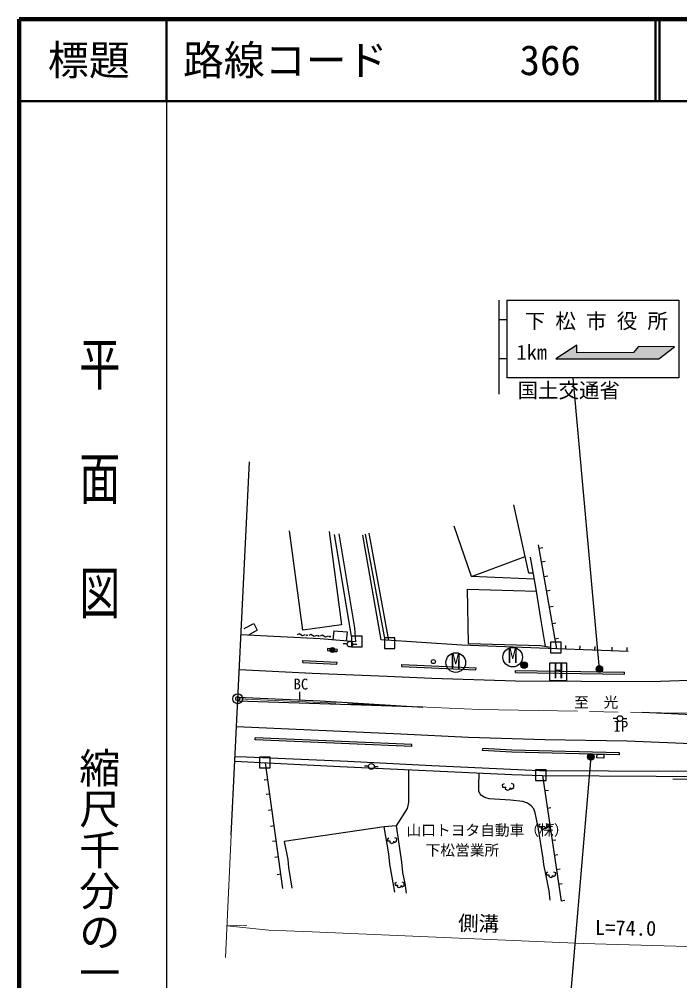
# Model space of a CAD drawing. Units: millimetres at full size, sheet at 1:1000; details may follow other scales. Extents: x 40000 to 680000, y 20000 to 380000.
# Drawn here: x 40000 to 120709, y 262491 to 380000 of the extents above; entities that cross this region are included whole.
import ezdxf
from ezdxf.enums import TextEntityAlignment as Align

# ---------------------------------------------------------------- set-up
doc = ezdxf.new("R2010")
doc.units = ezdxf.units.MM
doc.header["$LTSCALE"] = 1000
doc.header["$PDMODE"] = 32
doc.header["$PDSIZE"] = 500
doc.linetypes.add('CHAIN', pattern=[18.5, 12, -1.5, 3.5, -1.5])
for name, color, linetype, lineweight in [('M-BGD', 7, 'Continuous', 25), ('M-BGD-EXST', 7, 'Continuous', 25), ('M-BMK', 2, 'CHAIN', 13), ('M-BMK-OTRS', 5, 'Continuous', 25), ('M-BMK-SRVR', 3, 'Continuous', 25), ('M-STR-HTXT', 7, 'Continuous', 13), ('M-STR-STRC', 7, 'Continuous', 25), ('M-TTL', 2, 'Continuous', 140), ('M-TTL-BAND', 7, 'Continuous', 25), ('M-TTL-LINE', 7, 'Continuous', 50)]:
    doc.layers.add(name, color=color, linetype=linetype, lineweight=lineweight)
for name, color, linetype in [('M-BMK-HTXT', 7, 'Continuous'), ('M-OTRS', 6, 'Continuous'), ('M-TTL-TXT', 7, 'Continuous')]:
    doc.layers.add(name, color=color, linetype=linetype)
doc.styles.add('@ＭＳ ゴシック', font='')
doc.styles.add('ＭＳ ゴシック', font='')
doc.styles.get('@ＭＳ ゴシック').set_extended_font_data('@MS Gothic')
doc.styles.get('ＭＳ ゴシック').set_extended_font_data('MS Gothic')

msp = doc.modelspace()

# ---------------------------------------------------------------- hatches: boundary and pattern name
at = {"layer": 'M-BGD'}
msp.add_hatch(color=256, dxfattribs=at).paths.add_polyline_path([(78562, 302878, 0.41421), (78293, 303207, 0.41421), (77965, 302938, 1)])
at = {"layer": 'M-STR-STRC'}
for points in [[(118165, 338480), (120057, 339981), (115679, 339997), (115053, 339262), (108126, 339215), (108141, 340185), (105577, 338480)], [(102028, 301266, 1), (101353, 300837, 0.41421), (101905, 300714, 0.41421)], [(111221, 300806, 1), (110546, 300376, 0.41421), (111099, 300254, 0.41421)], [(110190, 290084, 1), (109515, 289654, 0.41421), (110068, 289532, 0.41421)]]:
    msp.add_hatch(color=256, dxfattribs=at).paths.add_polyline_path(points)

# ---------------------------------------------------------------- linework, layer by layer
at = {"layer": 'M-BGD'}
for p, q in [((80585, 304593), (78535, 317010)), ((82273, 317084), (84677, 304125)), ((85167, 304093), (82771, 317199)), ((103970, 315414), (103527, 315336)), ((95260, 311887), (101806, 314329)), ((104263, 313733), (103820, 313656)), ((104580, 311921), (104137, 311844)), ((104881, 310200), (104437, 310123)), ((105226, 308225), (104782, 308148)), ((105582, 306183), (105139, 306106)), ((78420, 305259), (78324, 304143)), ((78420, 305259), (80057, 305119)), ((80057, 305119), (79962, 304002)), ((80067, 303653), (79590, 303667)), ((80767, 303632), (81244, 303619)), ((105908, 304320), (105464, 304242)), ((106755, 303472), (106739, 303022)), ((108493, 303409), (108477, 302959)), ((110314, 303343), (110298, 302893)), ((112418, 303266), (112402, 302817)), ((114245, 303200), (114229, 302750)), ((74649, 301394), (74662, 301643)), ((74649, 301394), (78815, 301185)), ((74662, 301643), (78828, 301435)), ((78815, 301185), (78828, 301435)), ((86735, 300889), (86746, 301139)), ((86735, 300889), (95805, 300491)), ((86746, 301139), (95816, 300741)), ((95805, 300491), (95816, 300741)), ((100634, 300174), (100638, 300424)), ((100634, 300174), (113967, 299964)), ((100638, 300424), (113971, 300214)), ((113967, 299964), (113971, 300214)), ((74272, 296799), (74305, 297806)), ((113059, 294538), (112582, 294538)), ((113759, 294538), (114237, 294538)), ((68816, 291935), (68827, 292185)), ((87974, 291108), (87984, 291358)), ((96615, 290616), (96628, 290866)), ((113329, 290105), (113335, 290355)), ((72206, 273767), (70109, 289125)), ((82680, 288697), (82202, 288704)), ((83380, 288686), (83857, 288679)), ((69939, 287044), (70385, 287105)), ((121676, 287087), (119878, 287138)), ((104658, 285758), (104212, 285692)), ((70178, 285295), (70624, 285356)), ((70444, 283346), (70890, 283407)), ((104974, 283624), (104528, 283558)), ((70712, 281385), (71158, 281446)), ((105276, 281579), (104831, 281513)), ((105556, 279692), (105111, 279626)), ((70964, 279535), (71410, 279596)), ((71228, 277606), (71674, 277667)), ((105824, 277878), (105379, 277812)), ((71517, 275487), (71963, 275548)), ((106083, 276131), (105638, 276065)), ((106351, 274324), (105906, 274258)), ((106650, 272305), (106205, 272239))]:
    msp.add_line(p, q, dxfattribs=at)
for points in [[(102799, 312308), (102252, 312301), (100414, 320669)], [(77853, 317398), (79362, 306008), (74651, 305355), (73028, 317466)], [(102924, 311589), (95260, 311887), (93157, 318059)], [(79052, 317130), (80948, 305611), (81100, 303905), (76789, 304274), (67087, 304755)], [(105671, 303061), (94097, 303503), (84231, 304154), (82003, 316957)], [(114394, 302744), (105671, 303061), (103452, 315761)], [(104304, 303337), (103735, 306756), (103184, 310089), (102461, 314263)], [(104921, 303230), (103687, 303443), (94882, 303674), (94790, 310339), (103184, 310089)], [(67501, 305550), (68657, 306164), (69075, 305329), (68004, 304709)], [(74917, 304770), (74615, 304664), (74210, 304905), (73968, 304773)], [(76343, 304685), (76041, 304580), (75635, 304820), (75393, 304689)], [(77735, 304603), (77432, 304497), (77027, 304738), (76785, 304606)], [(78010, 303069), (77680, 303102), (77653, 302834), (77983, 302801)], [(78516, 302747), (78847, 302714), (78860, 302848)], [(78860, 302848), (78874, 302982), (78543, 303016)], [(87974, 291108), (80340, 291438), (68816, 291935)], [(87984, 291358), (80350, 291688), (68827, 292185)], [(113329, 290105), (100172, 290429), (96615, 290616)], [(113335, 290355), (100182, 290678), (96628, 290866)], [(66323, 289319), (79216, 288659), (100178, 287690), (103935, 287563), (106205, 272239)], [(140907, 288344), (120432, 288059), (103576, 288144), (90431, 288760), (80159, 289285), (67780, 289813), (66350, 289874)], [(87568, 288273), (87582, 284291), (87390, 283524), (86037, 281442), (84605, 281295), (72354, 279504), (72827, 277314), (72914, 276329), (73327, 273794)], [(104891, 272324), (104752, 273482), (104324, 275511), (104087, 276701), (104025, 277424), (103398, 281265), (103049, 283023), (102879, 283498), (102544, 283862), (102098, 284186), (101530, 284404), (100035, 284555), (97429, 284722), (96894, 284893), (96490, 285141), (96289, 285358), (96172, 285647), (96141, 286367), (96211, 287873)], [(103935, 287563), (117817, 287490), (122279, 287467)], [(99240, 286552), (99003, 286416), (99045, 286145), (99401, 286153), (99376, 285891), (99690, 285764), (99969, 285908), (99969, 286086), (100105, 285899), (100419, 286103), (100453, 286492), (100147, 286594)], [(85887, 273338), (85586, 275164), (85297, 276721), (85144, 278023), (84605, 281295)], [(86037, 281442), (86726, 276983), (86842, 275725), (87132, 274366), (87270, 273213)], [(103671, 281640), (103482, 281532), (103515, 281315), (103800, 281321), (103780, 281111), (104031, 281010), (104255, 281125), (104255, 281267), (104363, 281118), (104614, 281281), (104641, 281593), (104397, 281674)], [(85173, 279910), (84984, 279801), (85017, 279584), (85302, 279591), (85282, 279381), (85533, 279279), (85757, 279395), (85757, 279537), (85865, 279388), (86116, 279550), (86143, 279862), (85899, 279944)], [(104582, 275743), (104392, 275634), (104426, 275418), (104711, 275424), (104691, 275214), (104942, 275112), (105166, 275228), (105166, 275370), (105274, 275221), (105525, 275384), (105552, 275695), (105308, 275777)], [(86078, 274503), (85888, 274395), (85922, 274178), (86207, 274184), (86187, 273974), (86438, 273873), (86662, 273988), (86662, 274130), (86770, 273981), (87021, 274144), (87048, 274456), (86804, 274537)]]:
    msp.add_lwpolyline(points, dxfattribs=at)
for points in [[(80585, 303293), (81885, 303293), (81885, 304593), (80585, 304593)], [(84611, 303094), (85911, 303094), (85911, 304394), (84611, 304394)], [(104921, 302580), (106221, 302580), (106221, 303880), (104921, 303880)], [(69353, 288503), (70653, 288503), (70653, 289803), (69353, 289803)], [(110601, 290172), (111445, 290151), (111434, 289714), (110590, 289735)], [(103098, 286959), (104398, 286959), (104398, 288259), (103098, 288259)]]:
    msp.add_lwpolyline(points, close=True, dxfattribs=at)
for centre, radius in [((75146, 304718), 50), ((76572, 304634), 50), ((77963, 304551), 50), ((78263, 302908), 300), ((80417, 303643), 350), ((90611, 301494), 250), ((113409, 294538), 350), ((83030, 288692), 350)]:
    msp.add_circle(centre, radius, dxfattribs=at)
at = {"layer": 'M-BGD-EXST'}
for p, q in [((106911, 301292), (104811, 301292)), ((104811, 301292), (104811, 299192)), ((106911, 299192), (106911, 301292)), ((104811, 299192), (106911, 299192))]:
    msp.add_line(p, q, dxfattribs=at)
for centre in [(100297, 302039), (93333, 301380)]:
    msp.add_circle(centre, 1200, dxfattribs=at)
at = {"layer": 'M-BMK'}
msp.add_lwpolyline([(66701, 296954), (96198, 295639), (120354, 295203), (145494, 295475), (166496, 296018), (197753, 296951), (227106, 297605), (266596, 298545), (305938, 299403), (351281, 300392), (366725, 300745), (407448, 301481), (447714, 302202), (466837, 302693), (480530, 302672), (491806, 302319), (502022, 301741), (517715, 300347), (534718, 298230), (545708, 296487), (555820, 294539), (565680, 292629)], dxfattribs=at)
at = {"layer": 'M-BMK-OTRS'}
msp.add_line((65876, 280289), (68135, 325930), dxfattribs=at)
at = {"layer": 'M-BMK-SRVR'}
msp.add_circle((66701, 296954), 600, dxfattribs=at)
at = {"layer": 'M-OTRS'}
msp.add_point((66701, 296954), dxfattribs=at)
msp.add_point((66701, 296954), dxfattribs=at)
at = {"layer": 'M-STR-HTXT'}
for p, q in [((65876, 280289), (65183, 265315)), ((65363, 269208), (67816, 269300))]:
    msp.add_line(p, q, dxfattribs=at)
msp.add_lwpolyline([(140563, 266381), (128687, 266475), (108890, 267026), (75808, 268459), (70497, 268681), (65363, 269208)], dxfattribs=at)
at = {"layer": 'M-STR-STRC'}
for p, q in [((98591, 345668), (98591, 334168)), ((99591, 345668), (99591, 336168)), ((99591, 345668), (120598, 345668)), ((120598, 345668), (120598, 336168)), ((98591, 343293), (99591, 343293)), ((108141, 340185), (105577, 338480)), ((108126, 339215), (108141, 340185)), ((115679, 339997), (115053, 339262)), ((120057, 339981), (115679, 339997)), ((118165, 338480), (120057, 339981)), ((98591, 338543), (99591, 338543)), ((105577, 338480), (118165, 338480)), ((115053, 339262), (108126, 339215)), ((120598, 336168), (99591, 336168)), ((110884, 300591), (107702, 336168)), ((89335, 295945), (66685, 296644)), ((109853, 289869), (107160, 258384))]:
    msp.add_line(p, q, dxfattribs=at)
for points in [[(177919, 300895), (153752, 300310), (137859, 299748), (117232, 299019), (108662, 299049), (100628, 299086), (90426, 299413), (84961, 299663), (75811, 300057), (66876, 300500)], [(66710, 297144), (76766, 296685), (89335, 295945)], [(178116, 294687), (160578, 294223), (155383, 294194), (149460, 294316), (138281, 294574), (131128, 294695), (124050, 294922), (116126, 295280)], [(66532, 293552), (86647, 292654), (94902, 292273), (104212, 291980), (114279, 291804), (122133, 291473), (134102, 291169), (144279, 291090), (158670, 291087), (167934, 291180), (178200, 291448)]]:
    msp.add_lwpolyline(points, dxfattribs=at)
for centre in [(101690, 301051), (110884, 300591), (109853, 289869)]:
    msp.add_circle(centre, 400, dxfattribs=at)
at = {"layer": 'M-TTL'}
for p, q in [((40000, 380000), (40000, 20000)), ((680000, 380000), (40000, 380000))]:
    msp.add_line(p, q, dxfattribs=at)
at = {"layer": 'M-TTL-BAND'}
msp.add_line((58000, 370000), (58000, 20000), dxfattribs=at)
at = {"layer": 'M-TTL-LINE'}
for p, q in [((58000, 380000), (58000, 370000)), ((117750, 380000), (117750, 370000)), ((118250, 380000), (118250, 370000)), ((40000, 370000), (680000, 370000))]:
    msp.add_line(p, q, dxfattribs=at)

# ---------------------------------------------------------------- texts
at = {"layer": 'M-BGD', "style": 'ＭＳ ゴシック'}
for s, p in [('BC', (73517, 297693)), ('IP', (112612, 292536))]:
    msp.add_text(s, height=1320, dxfattribs=at).set_placement(p, align=Align.BOTTOM_LEFT)
at = {"layer": 'M-BGD-EXST', "style": 'ＭＳ ゴシック'}
for s, p in [('M', (92711, 300101)), ('M', (99675, 300760)), ('H', (105264, 298884))]:
    msp.add_text(s, height=1833, dxfattribs=at).set_placement(p, align=Align.BOTTOM_LEFT)
at = {"layer": 'M-BMK-HTXT', "style": 'ＭＳ ゴシック'}
for s, p in [('至\u3000光', (107796, 295472)), ('山口トヨタ自動車（株）', (87311, 279836)), ('下松営業所', (89651, 277390))]:
    msp.add_text(s, height=1320, dxfattribs=at).set_placement(p, align=Align.BOTTOM_LEFT)
at = {"layer": 'M-STR-HTXT', "style": 'ＭＳ ゴシック'}
for s, rotation, p in [('側溝', 358.831, (93597, 268092)), ('L=74.0', 359.125, (110331, 267537))]:
    msp.add_text(s, height=1833, rotation=rotation, dxfattribs=at).set_placement(p, align=Align.BOTTOM_LEFT)
at = {"layer": 'M-STR-STRC', "style": 'ＭＳ ゴシック'}
for s, p in [('下 松 市 役 所', (110514, 343116)), ('1km', (102622, 339299)), ('国土交通省', (107147, 334644))]:
    msp.add_text(s, height=1833, dxfattribs=at).set_placement(p, align=Align.MIDDLE_CENTER)
at = {"layer": 'M-TTL-BAND', "style": '@ＭＳ ゴシック', "width": 1.4}
msp.add_text('平  面  図', height=3666, rotation=270, dxfattribs=at).set_placement((49777, 306475), align=Align.MIDDLE_RIGHT)
at = {"layer": 'M-TTL-BAND', "style": '@ＭＳ ゴシック'}
msp.add_text('縮尺千分の一', height=3666, rotation=270, dxfattribs=at).set_placement((49777, 261030), align=Align.MIDDLE_RIGHT)
at = {"layer": 'M-TTL-TXT', "style": 'ＭＳ ゴシック'}
msp.add_text('標題', height=3666, dxfattribs=at).set_placement((48500, 375000), align=Align.MIDDLE_CENTER)
for s, p in [('路線コード', (60000, 375000)), ('366', (101142, 375000))]:
    msp.add_text(s, height=3666, dxfattribs=at).set_placement(p, align=Align.MIDDLE_LEFT)

doc.saveas('drawing.dxf')
